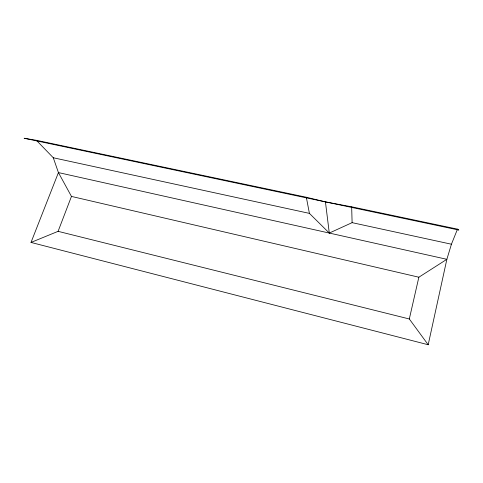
<?xml version="1.0" encoding="UTF-8"?>
<svg xmlns="http://www.w3.org/2000/svg" width="483" height="483" viewBox="0 0 483 483"><rect width="100%" height="100%" fill="white"/><g stroke="black" fill="none" stroke-linecap="round" stroke-linejoin="round"><path stroke-width="0.72" d="M36.382 140.305L53.281 157.76L58.425 172.582L31.015 242.436L428.192 344.747L446.866 259.311L451.43 244.217L457.498 229.135L351.666 206.815L325.433 201.882L306.331 197.245L36.382 140.305L24.15 138.253L458.85 230.059L457.498 229.135M428.192 344.747L409.312 318.979L418.858 277.212L446.866 259.311L58.425 172.582L71.46 196.418L418.858 277.212M31.015 242.436L58.087 231.339L71.46 196.418M53.281 157.76L309.404 213.377L329.291 233.06L352.107 222.651L451.43 244.217M58.087 231.339L409.312 318.979M306.331 197.245L309.404 213.377M325.433 201.882L329.291 233.06M351.666 206.815L352.107 222.651"/></g></svg>
